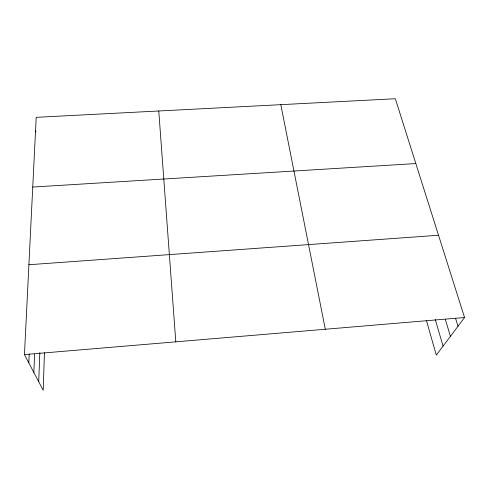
<?xml version="1.0" encoding="UTF-8"?>
<svg xmlns="http://www.w3.org/2000/svg" width="489" height="489" viewBox="0 0 489 489"><rect width="100%" height="100%" fill="white"/><g stroke="black" fill="none" stroke-linecap="round" stroke-linejoin="round"><path stroke-width="0.73" d="M44.444 352.734L43.191 390.265L24.45 354.586L36.204 117.336L395.332 98.735L464.55 317.52L436.292 355.148L426.439 320.436M38.729 381.775L39.817 352.551M33.851 372.49L34.609 354.183M28.814 362.899L29.224 353.908M24.45 354.586L464.55 317.52M28.9 264.726L438.523 235.252M32.751 187.055L415.839 163.558M455.583 318.394L458.004 326.242M445.393 319.561L450.418 336.334M435.296 319.543L443.052 346.145M35.55 130.539L35.966 131.987M280.802 104.664L325.307 329.25M158.766 110.985L175.802 341.842"/></g></svg>
